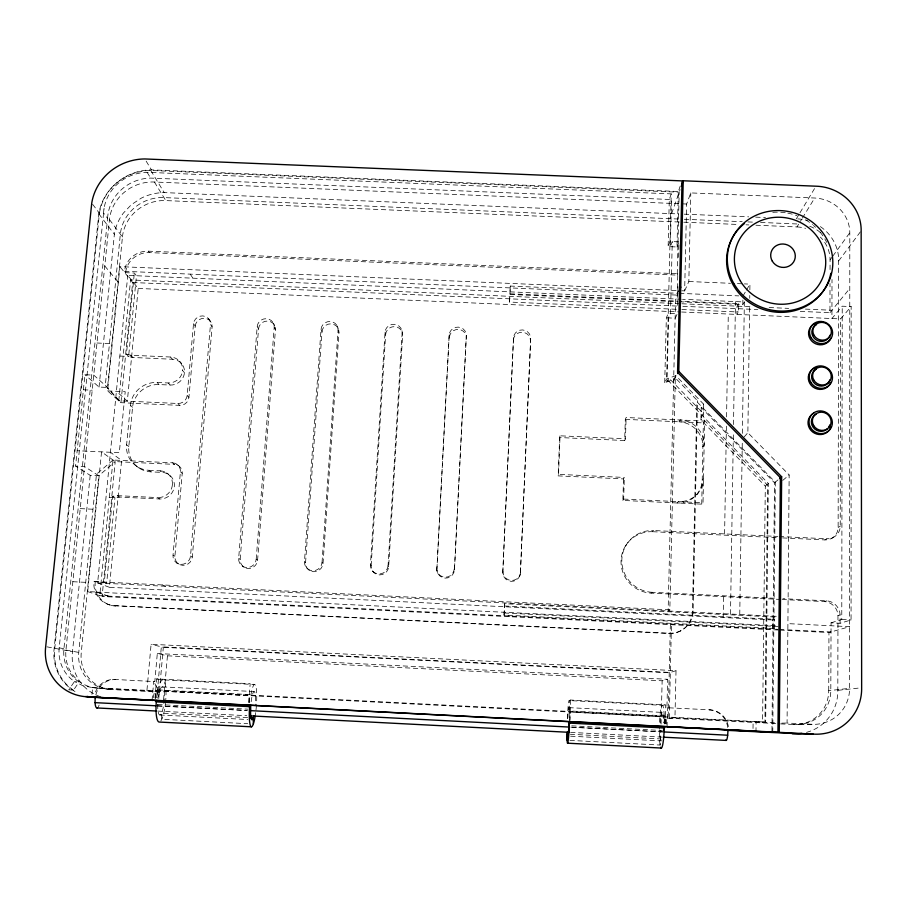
<?xml version="1.0" encoding="UTF-8"?>
<svg xmlns="http://www.w3.org/2000/svg" width="907" height="907" viewBox="0 0 907 907"><rect width="100%" height="100%" fill="white"/><g stroke="black" fill="none" stroke-linecap="round" stroke-linejoin="round"><path stroke-width="0.68" stroke-dasharray="4.54 3.4" d="M681.815 290.773L684.649 290.898L686.622 204.03L690.794 192.919L814.69 198.021A35.475 33.208 18.2 0 1 849.802 232.748L849.598 688.334A38.423 36.722 49.7 0 1 811.924 724.296L793.172 724.534A36.167 34.636 50.3 0 0 828.726 690.658L849.598 688.334M780.53 723.899L795.042 724.512A36.382 34.84 50.3 0 0 830.812 690.431L831.061 622.826L840.063 623.268L851.061 619.969L851.151 306.577L842.229 306.192L831.923 318.538L832.002 279.526M800.257 311.396L829.962 312.677L830.018 283.506M830.052 269.617L830.075 259.901A33.514 31.518 18.6 0 0 820.404 237.124M806.459 732.38A45.463 43.547 50.3 0 0 837.819 690.352L837.966 615.592A14.059 13.435 43.7 0 0 824.599 601.59L782.288 599.516M782.503 537.908L824.826 539.914A13.526 12.913 36.5 0 0 838.136 527.466L838.658 260.944A42.153 39.636 18.6 0 0 818.851 225.605M840.063 623.268L840.075 614.901A14.149 13.514 43.6 0 0 826.628 600.819L782.854 598.677M824.826 539.914L826.844 538.781A13.616 12.993 36.4 0 0 840.233 526.253L840.574 318.913L851.151 306.577M831.061 622.826L841.775 619.515L842.229 306.192M828.726 690.658L828.953 632.53L849.678 626.68L787.911 623.631M664.321 723.797L664.219 715.804A21.371 2.46 -88.6 0 0 661.849 705.748A21.371 2.46 -88.6 0 0 659.468 723.899M811.924 724.296L787.072 723.038L789.158 474.973L747.867 432.718L749.624 306.77M675.817 375.657L673.833 379.432L664.718 382.686L666.611 378.945L675.817 375.657L703.526 404.068L701.224 407.56L700.975 419.975L765.304 486.129L762.583 722.131L765.667 722.063L768.331 483.465L666.611 378.945L671.214 193.883L147.115 172.33A42.606 39.84 -22.9 0 0 103.591 213.009L107.604 218.36L63.921 648.732A38.015 36.178 -51.8 0 0 79.045 682.064L73.444 690.204L68.785 689.785L74.465 681.542A38.445 36.563 -51.7 0 1 59.193 647.847L104.078 208.236M678.572 219.029L163.963 197.59A40.588 38.094 -23.2 0 0 120.348 234.142L105.303 385.452L118.783 400.781L177.851 403.479A8.696 8.299 -30.8 0 0 187.171 395.463L193.52 323.754A8.594 8.163 -25.4 0 1 202.715 315.908A8.594 8.163 -25.4 0 1 210.481 324.502L212.091 326.837L192.295 557.045A8.889 8.548 -44.2 0 1 182.851 565.333A8.889 8.548 -44.2 0 1 174.915 556.206L182.239 473.273A8.753 8.39 -36.8 0 0 174.405 464.373L172.534 462.808L113.001 460.03L99.77 595.695L772.481 629.05L774.215 628.449L774.306 619.277L772.571 619.946L772.481 629.05L778.059 629.333M771.959 730.781L774.521 482.796L701.224 407.56M772.764 732.255L775.326 482.218L696.837 401.676L697.483 400.667L675.318 377.936L669.831 609.867L668.13 610.978L675.59 299.004L677.28 295.104L677.79 273.744L148.408 251.171A22.222 20.906 -25.4 0 0 124.508 271.306L125.597 272.667L134.327 273.041L136.435 275.751L128.624 356.451L132.932 357.483L172.432 359.251A13.412 12.755 -29.6 0 1 184.461 372.743A13.412 12.755 -29.6 0 1 170.085 385.056L159.065 384.557A24.738 23.571 -32.5 0 0 132.569 407.254L128.817 446.527A24.908 23.775 -35.5 0 0 151.004 471.867L162.138 472.388A13.673 13.083 -38.2 0 1 174.337 486.322A13.673 13.083 -38.2 0 1 159.723 498.986L119.497 497.081L114.951 497.739L106.017 497.308M753.025 728.491L753.116 721.643L756.098 721.564L755.985 731.257M739.761 614.493L742.311 440.462M742.414 433.399L744.341 301.963L682.552 299.299M749.738 298.278L749.783 295.455M749.862 289.798L749.93 284.129L744.375 283.891M730.509 614.039L733.4 431.653M733.514 424.589L735.464 301.589M738.491 303.675L737.04 306.147L736.903 314.412L738.355 311.985L738.491 303.675L679.23 301.113M679.298 301.77L742.822 304.514L742.924 297.473M723.196 617.52L723.559 595.786M724.602 533.917L726.416 425.383M726.564 416.925L728.287 314.037M623.517 478.93L622.86 500.437L701.746 504.145L703.016 502.807L704.626 421.097L626.113 417.526L625.308 419.351L624.674 440.519L559.63 437.537L558.145 475.88L623.517 478.93L624.311 477.445L558.553 474.372L558.145 475.88M669.831 609.867L93.954 581.568A23.469 22.392 -46.7 0 0 114.543 605.695L668.708 633.505A23.525 22.924 45 0 0 692.495 611.375L696.837 401.676M668.708 633.505L669.275 633.199A23.593 23.004 44.9 0 0 693.129 611.012L697.483 400.667M703.526 404.068L703.276 416.619L700.975 419.975M701.746 504.145L703.356 422.9L704.626 421.097M669.253 718.117L671.463 624.039L670.364 624.662L668.153 718.185L674.955 717.8L676.021 670.681L151.095 644.276L146.9 690.76L98.035 688.209A36.904 35.112 -51.9 0 1 65.939 650.058L109.464 219.585A41.79 39.126 -23.1 0 1 154.405 182.012L680.953 203.792M684.649 290.898L688.832 281.521L690.794 192.919M661.078 724.058L662.144 680.794L667.62 679.286L666.94 707.721L710 709.818A19.421 18.752 57.2 0 1 728.48 727.437M664.82 723.865L664.978 717.052L664.219 715.804L569.709 710.963A21.337 1.122 -87.9 0 0 568.848 701.156A21.337 1.122 -87.9 0 0 567.283 720.543M664.922 723.831L665.375 716.927M665.205 723.831L665.659 704.875L570.639 700.023L569.108 700.567L662.314 705.317L665.659 704.875M671.214 193.883L669.309 199.461L668.13 246.602L676.996 246.976L678.323 191.502L680.182 186.196M125.597 272.667A22.153 20.85 -25.4 0 1 149.417 252.6L677.223 275.116L679.196 192.193L150.766 170.482A50.894 47.617 -23 0 0 98.806 213.837L54.159 648.312A46.688 44.409 -51.9 0 0 77.991 693.163M667.053 726.79L667.507 707.653L666.94 707.721M677.484 305.342L677.778 292.644M677.812 291.238L677.983 284.186M678.617 257.384L678.98 241.863L670.024 241.489L668.13 246.602M664.718 382.686L666.339 317.813L668.244 313.414L677.28 313.799L675.296 318.21L666.339 317.813M622.86 500.437L623.665 499.077L624.311 477.445M624.674 440.519L625.479 438.818L626.113 417.526M569.687 721.711L570.208 712.052M569.913 720.317L570.639 700.023M558.553 474.372L560.05 435.813L625.479 438.818M520.414 572.975L530.686 338.606A8.594 8.31 2.3 0 0 522.466 329.933A8.594 8.31 2.3 0 0 513.509 337.846L502.807 572.124A8.821 8.775 30 0 0 511.219 581.342A8.821 8.775 30 0 0 520.414 572.975L530.686 338.606M676.214 309.287L509.541 302.065L510.29 286.056L678.085 293.278M502.807 572.124L513.509 337.846M774.215 628.449L504.043 615.105L504.451 606.001L504.734 603.722L778.217 617.168M504.043 615.105L504.734 603.722M509.541 302.065L509.893 294.458L677.88 301.714M510.29 286.056L509.927 293.8L677.824 301.056M454.452 569.777L466.323 335.771A8.582 8.299 -4.9 0 0 458.194 327.11A8.582 8.299 -4.9 0 0 449.192 335.012L436.902 568.927A8.809 8.764 -31.4 0 0 445.212 578.122A8.809 8.764 -31.4 0 0 454.452 569.777L466.323 335.771M436.902 568.927L449.192 335.012M388.661 566.58L388.06 565.605L402.13 332.937A8.571 8.276 -11.6 0 0 394.092 324.298A8.571 8.276 -11.6 0 0 385.033 332.189L370.441 564.755L371.156 565.73A8.821 8.707 -41.1 0 0 379.375 574.913A8.821 8.707 -41.1 0 0 388.661 566.58L402.629 335.227L402.13 332.937M371.156 565.73L385.634 334.479L385.033 332.189M322.042 562.408L338.084 330.125A8.571 8.242 -17.3 0 0 330.137 321.497A8.571 8.242 -17.3 0 0 321.033 329.377L304.469 561.546A8.9 8.707 -42.9 0 0 312.643 570.775A8.9 8.707 -42.9 0 0 322.042 562.408L323.039 563.394A8.843 8.662 -43 0 1 313.697 571.716A8.843 8.662 -43 0 1 305.568 562.544L304.469 561.546M323.039 563.394L338.957 332.427L338.084 330.125M305.568 562.544L322.008 331.679L321.033 329.377M256.193 559.211L274.209 327.314A8.582 8.208 -21.9 0 0 266.352 318.697A8.582 8.208 -21.9 0 0 257.191 326.565L238.666 558.361A8.923 8.651 -43.7 0 0 246.738 567.567A8.923 8.651 -43.7 0 0 256.193 559.211L257.588 560.22A8.866 8.605 -43.8 0 1 248.189 568.519A8.866 8.605 -43.8 0 1 240.162 559.37L238.666 558.361M257.588 560.22L275.445 329.626L274.209 327.314M248.722 702.449L250.173 683.697L156.673 678.924L154.882 699.002M249.108 702.494L249.255 695.612M249.255 702.54L249.765 695.794L250.956 694.649A21.201 3.367 -85.6 0 1 255.366 685.17A21.201 3.367 -85.6 0 1 256.477 704.58M240.162 559.37L258.54 328.878L257.191 326.565M172.534 462.808A8.809 8.435 -36.7 0 1 180.414 471.765L173.033 555.175A8.945 8.594 -44.1 0 0 181.015 564.358A8.945 8.594 -44.1 0 0 190.515 556.025L210.481 324.502M676.157 290.535L119.917 266.635L107.593 390.894L120.948 402.685L179.677 405.372A8.639 8.254 -30.8 0 0 188.928 397.402L195.22 326.089L193.52 323.754M163.555 699.887L167.444 655.806L157.308 653.528L154.802 681.588L114.463 679.434A19.228 18.299 -55.6 0 0 94.566 694.887M152.047 700.329L153.737 681.44L154.802 681.588M155.414 699.048L155.607 690.817M155.732 697.732L156.333 691.009L157.954 689.887A21.178 4.66 -84.9 0 1 163.895 680.511A21.178 4.66 -84.9 0 1 165.766 699.921M157.33 691.905L161.344 646.827L670.33 672.45M158.77 698.56L163.317 647.315L151.095 644.276M569.925 740.384L660.126 745.055L660.681 738.933L570.344 734.262M772.571 619.946L109.396 587.294L121.617 460.427L110.427 452.276M681.157 299.242L127.762 275.377L138.204 288.437L127.331 401.166L116.402 391.302M151.004 471.867L148.918 470.291A25.067 23.911 -35.4 0 1 126.606 444.793L130.404 405.304A24.886 23.707 -32.5 0 1 157.058 382.471L168.146 382.969A13.492 12.834 -29.6 0 0 182.613 370.589L184.461 372.72M96.732 592.033L110.801 597.044L96.732 592.033L87.696 591.579L101.55 451.867L115.212 461.595L174.405 464.373M109.396 587.294L97.627 582.929L127.762 275.377M118.783 400.781L130.574 279.934L680.488 303.709M91.936 694.399L92.593 687.597L83.07 685.805L74.465 681.542L79.045 682.064M778.433 630.025L102.106 596.489L115.212 461.595L98.784 475.744L90.19 475.336L75.587 466.096L84.941 374.727L93.738 375.124L107.536 387.436L120.948 402.685L132.626 282.508L119.917 266.635M112.638 496.31L114.951 497.739L106.652 583.371L104.271 582.475L112.638 496.31L117.218 495.653L157.693 497.58L159.723 498.986M119.86 356.054L128.624 356.451L126.436 354.206L134.327 273.041M98.035 688.209L112.241 689.66A35.543 33.888 -52.4 0 1 81.233 652.881L98.784 475.744L84.498 466.515L75.587 466.096M109.464 219.585L122.445 236.965L107.536 387.436L99.044 387.062L84.941 374.727M100.756 696.791A44.681 42.595 -52.4 0 1 72.492 651.691L90.19 475.336M99.044 387.062L114.373 234.335A48.853 45.872 -23.2 0 1 123.284 213.19L131.39 204.642L141.311 198.123A48.853 45.872 -23.2 0 1 164.201 192.601L678.617 213.939M92.605 204.268L99.419 213.27L54.76 648.278A46.745 44.466 -51.9 0 0 73.444 690.204M156.684 697.744L157.954 689.887L250.956 694.649M509.655 616.692L509.779 616.023M153.226 697.71L153.68 695.238A10.351 2.324 -84.9 0 1 156.435 690.408A10.351 2.324 -84.9 0 1 157.682 698.118M520.017 575.242L520.199 574.312M559.63 437.537L560.05 435.813M671.611 213.644L680.091 189.654M676.996 246.976L678.98 241.863M677.223 275.116L677.79 273.744M665.092 716.938L570.084 712.074M673.629 381.121L676.475 375.747M742.946 296.067L745.735 291.294M746.438 290.104L749.93 284.129M742.822 304.514L744.341 301.963M796.323 218.825L799.237 213.984M799.963 212.782L814.509 188.611M755.939 225.219L796.97 226.931L801.641 219.301M802.366 218.122L814.69 198.021M830.075 259.901L832.048 257.18M832.853 256.069L849.802 232.748M625.637 545.697L626.454 544.597M838.658 260.944L861.151 230.809M829.962 312.677L849.825 288.403M780.87 599.448L651.124 593.121A31.189 30.464 37.6 0 1 621.034 560.934A31.189 30.464 37.6 0 1 652.734 531.717L653.709 530.538L777.821 536.445M744.182 436.936L747.867 432.718M696.859 494.428L698.095 493.034M765.304 486.129L768.331 483.465M774.521 482.796L779.544 478.579M113.001 460.03L96.471 474.248L78.762 652.428A35.77 34.081 -52.3 0 0 109.94 689.433L159.337 692.12L153.737 681.44M782.707 480.427L789.158 474.973M651.124 593.121L652.099 592.294L777.208 598.405M692.495 611.375L693.129 611.012M838.136 527.466L840.233 526.253M831.458 538.463L833.51 537.318M680.42 630.955L681.021 630.648M824.599 601.59L826.628 600.819M837.966 615.592L840.075 614.901M676.021 670.681L669.23 672.79L163.317 647.315M837.819 690.352L861.65 687.744M710 709.818L709.297 709.886A19.364 18.696 57.3 0 1 727.72 727.437M781.777 723.128L787.072 723.038M99.419 213.27A50.951 47.674 -23 0 1 151.446 169.87L678.323 191.502M107.604 218.36A42.164 39.454 -23 0 1 150.653 178.089L671.52 199.551L670.341 246.704L672.268 241.579L670.5 313.505L668.584 317.915L666.996 381.87L668.913 378.117L703.333 413.479L701.032 416.869L767.605 485.302L764.941 722.255L753.116 721.643M682.37 203.848L686.622 204.03M684.218 214.165L748.683 216.841M755.69 217.136L765.497 217.544M684.229 219.267L742.198 221.682M747.856 221.92L753.502 222.147M760.576 222.442L798.75 224.04M122.445 236.965A40.361 37.89 -23.2 0 1 165.811 200.594L682.347 222.147M683.765 222.204L738.956 224.505M746.03 224.8L748.853 224.925M688.832 281.521L730.486 283.301M737.436 283.596L742.992 283.834M679.49 293.335L738.717 295.886M124.508 271.306L677.28 295.104M681.905 303.766L752.391 306.815M769.136 307.541L788.682 308.38M805.427 309.106L831.946 310.251M132.626 282.508L677.2 306.067M682.858 306.317L757.821 309.559M681.86 309.536L738.355 311.985M138.204 288.437L680.171 311.951M681.588 312.008L840.574 318.913M96.981 343.005L112.275 343.685M126.436 354.206L130.767 355.238L170.505 357.018A13.492 12.834 -29.6 0 1 182.613 370.589M83.399 389.795L92.208 390.203M107.593 390.894L125.211 391.699L119.305 452.695L77.163 450.734M625.308 419.351L703.356 422.9M148.918 470.291L160.131 470.824L162.138 472.388M623.665 499.077L703.016 502.807M779.226 536.513L826.844 538.781M652.734 531.717L781.097 537.84M80.235 508.623L95.847 509.371M93.954 581.568L104.271 582.475M72.843 581.716L88.603 582.487M97.627 582.929L780.054 616.477M841.775 619.515L851.061 619.969M504.451 606.001L774.306 619.277M96.72 592.158L777.118 625.728M504.315 612.996L778.127 626.51M779.453 629.401L831.027 631.941M779.839 630.093L828.953 632.53M114.543 605.695L669.275 633.199M157.308 653.528L667.62 679.286M167.444 655.806L662.144 680.794M162.319 686.86L254.153 691.553M568.848 707.641L662.144 712.403A14.251 1.633 -88.6 0 1 663.482 722.89M156.151 690.284L665.613 716.371M92.593 687.597L765.667 722.063M674.955 717.8L779.056 723.083M668.153 718.185L779.498 723.729M157.727 704.524L247.792 709.161M571.739 725.838L661.883 730.475M157.172 705.839L247.554 710.498M570.934 727.142L662.722 731.87M157.716 705.929L246.817 710.521M572.079 727.267L662.586 731.926M157.705 711.088L246.795 715.691M570.605 732.391L662.518 737.142M247.611 717.607L161.548 713.163L161.786 719.262L247.713 723.707M159.836 714.977L247.804 719.523M570.616 736.201L661.452 740.894M146.9 690.76L159.337 692.12M114.463 679.434L115.642 679.592A19.16 18.242 -55.6 0 0 95.813 695M156.673 678.924L162.931 679.853L254.686 684.536L250.173 683.697M46.983 646.838L72.492 651.691M65.939 650.058L81.233 652.881M59.193 647.847L63.921 648.732M108.704 604.618L109.894 605.003M87.696 591.579L102.106 596.489M162.387 584.936L165.425 586.262M176.74 562.975L178.6 563.961M173.033 555.175L174.915 556.206M190.515 556.025L192.295 557.045M117.218 495.653L119.497 497.081M242.441 566.172L243.915 567.136M156.14 690.885L249.64 695.669M136.9 466.447L139.054 468.046M160.131 470.824A13.752 13.163 -38.1 0 1 172.398 484.837L174.337 486.299M126.606 444.793L128.817 446.527M166.695 472.921L168.668 474.486M180.414 471.765L182.239 473.273M176.752 464.157L178.588 465.71M306.6 567.895L307.688 568.848M308.323 569.381L309.4 570.333M130.404 405.304L132.569 407.254M157.058 382.471L159.065 384.557M130.767 355.238L132.932 357.483M177.851 403.479L179.677 405.372M168.146 382.969L170.085 385.056M187.171 395.463L188.928 397.402M170.505 357.018L172.432 359.251M179.541 361.224L181.411 363.435M104.77 265.989L117.989 281.873M98.806 213.837L114.373 234.335M372.63 571.104L373.333 572.045M148.408 251.171L149.417 252.6M208.497 318.572L211.32 322.688M190.221 274.129L192.885 278.188M147.115 172.33L150.653 178.089M154.405 182.012L165.811 200.594M150.766 170.482L164.201 192.601M146.152 161.129L151.446 169.87M273.381 323.141L274.628 325.477M337.223 325.942L338.107 328.266M436.755 570.265L437.072 571.206M437.525 572.43L437.832 573.36M569.709 710.963L570.027 712.188M401.96 330.783L402.47 333.084M666.622 724.069L666.554 721.541A10.453 1.224 -88.6 0 0 665.455 716.462A10.453 1.224 -88.6 0 0 664.253 724.126M157.727 704.308L157.739 707.755A14.115 3.106 -84.9 0 0 160.652 714.557A14.115 3.106 -84.9 0 0 164.144 701.145M449.418 337.291A8.526 8.254 -4.9 0 1 458.375 329.434A8.526 8.254 -4.9 0 1 466.459 338.039M454.248 568.825A8.855 8.809 -30.9 0 1 444.94 577.215A8.855 8.809 -30.9 0 1 436.584 567.963M797.718 218.882A42.153 39.636 18.6 0 1 807.355 220.503M772.798 212.329A52.867 49.817 18 0 1 786.437 212.896M787.798 213.134A52.867 49.817 18 0 1 797.026 215.741M805.711 219.902A52.867 49.817 18 0 1 812.457 224.585M813.511 225.469A52.867 49.817 18 0 1 815.54 227.283M820.155 232.237A52.867 49.817 18 0 1 824.1 237.736M824.803 238.87A52.867 49.817 18 0 1 826.696 242.396M172.398 484.837A13.752 13.163 -38.1 0 1 157.693 497.58M115.722 606.08A23.401 22.324 -46.7 0 1 95.19 582.022M652.099 592.294A31.371 30.645 37.4 0 1 621.828 559.925A31.371 30.645 37.4 0 1 653.709 530.538M385.634 334.479A8.526 8.231 -11.7 0 1 394.636 326.633A8.526 8.231 -11.7 0 1 402.629 335.227M388.06 565.605A8.877 8.764 -40.8 0 1 378.707 573.995A8.877 8.764 -40.8 0 1 370.441 564.755M322.008 331.679A8.526 8.197 -17.4 0 1 331.055 323.844A8.526 8.197 -17.4 0 1 338.957 332.427M520.595 572.045A8.877 8.832 29.4 0 1 511.355 580.457A8.877 8.832 29.4 0 1 502.886 571.183M513.362 340.114A8.548 8.265 2.3 0 1 522.273 332.234A8.548 8.265 2.3 0 1 530.448 340.862M99.101 705.045A10.351 2.71 -84.4 0 1 98.387 706.644M796.97 226.931A33.514 31.518 18.6 0 1 805.552 228.36M809.747 226.262A33.706 31.688 18.5 0 1 820.495 232.611M258.54 328.878A8.526 8.163 -21.9 0 1 267.633 321.055A8.526 8.163 -21.9 0 1 275.445 329.626M195.22 326.089A8.537 8.118 -25.4 0 1 204.37 318.278A8.537 8.118 -25.4 0 1 212.091 326.837M256.375 705.941A21.201 3.367 -85.6 0 1 256.001 710.011M255.695 712.63A21.201 3.367 -85.6 0 1 255.139 716.349M660.126 745.055A21.371 2.46 -88.6 0 1 659.378 726.654M165.664 701.27A21.178 4.66 -84.9 0 1 160.482 721.337M567.748 718.242A14.217 0.748 -87.9 0 1 568.916 707.687A14.217 0.748 -87.9 0 1 569.131 720.509M251.171 701.735A14.138 2.245 -85.6 0 1 254.414 691.701A14.138 2.245 -85.6 0 1 255.286 705.827M660.319 722.992A14.251 1.633 -88.6 0 1 662.155 712.403M661.044 740.384A14.251 1.633 -88.6 0 1 660.137 730.294M158.385 696.973A14.115 3.106 -84.9 0 1 162.557 686.928A14.115 3.106 -84.9 0 1 164.235 699.932M680.137 419.975L679.014 421.789A24.546 23.763 24.1 0 1 702.891 446.709L704.149 445.031A24.693 23.899 24.1 0 0 680.137 419.975M678.255 501.639L677.144 502.988A24.682 23.945 27.5 0 0 702.222 479.973L703.492 478.499A24.829 24.081 27.4 0 1 678.255 501.639"/><path stroke-width="1.36" d="M813.171 734.092L779.26 732.346L781.653 476.753L678.799 371.371L683.232 180.776L815.96 186.196A44.885 42.005 18.1 0 1 861.151 230.809L861.65 687.744A48.638 46.461 49.6 0 1 813.171 734.092L792.344 733.718M727.992 729.954L727.686 735.214A10.465 1.655 -89.1 0 1 725.736 740.044M664.298 726.598L664.071 732.21A21.371 2.46 -88.6 0 1 660.659 747.243M156.367 700.499L156.027 706.054A21.178 4.66 -84.9 0 0 159.201 722.04L251.443 726.813M95.167 697.426L95.042 702.642A10.351 2.71 -84.4 0 0 97.639 707.641M567.113 740.237L567.521 734.126M568.916 725.691L569.857 721.7M681.429 185.844L683.232 180.776M663.289 730.543L665.137 726.586L755.985 731.257L752.991 731.223M678.776 291.657L680.76 287.077M677.642 373.559L678.799 371.371M779.544 478.579L781.653 476.753M667.053 726.79L772.764 732.255M724.682 729.931L728.604 729.954M771.948 732.198L779.26 732.346M87.809 696.814L777.945 732.278L780.383 477.74L677.563 372.358L682.041 180.89L144.825 158.952A51.96 48.536 -22.9 0 0 91.743 203.145L45.69 646.6A47.731 45.373 -51.6 0 0 87.809 696.814L154.757 700.363L156.276 701.871L249.595 706.666L249.357 710.85A21.201 3.367 -85.6 0 0 250.99 726.609A21.201 3.367 -85.6 0 0 255.139 716.349M155.301 700.408L664.854 726.598M727.267 730.373L798.296 733.729A45.463 43.547 50.3 0 0 801.833 733.344M664.241 727.992L569.415 723.117L569.233 727.323A21.337 1.122 -87.9 0 1 567.725 743.014A21.337 1.122 -87.9 0 1 566.988 732.448M95.042 702.642L155.755 705.771M250.377 710.635L569.517 727.074M664.139 731.949L727.686 735.214M96.902 707.948L156.287 711.02M249.618 715.827L569.199 732.323M663.935 737.21L726.156 740.418M250.434 717.743L253.257 717.891L253.348 724.001M567.555 743.196L661.271 748.048M152.047 700.329L152.898 700.397L94.169 697.347L95.416 697.449A46.688 44.409 -51.9 0 1 87.038 696.349M248.518 705.181L250.604 709.308M830.846 273.268A52.867 49.817 18 0 1 753.105 304.888A52.867 49.817 18 0 1 744.5 223.451M830.891 426.653A11.78 11.201 28.6 0 1 812.525 431.891A11.78 11.201 28.6 0 1 813.885 413.161M830.721 382.516A11.689 11.077 25.7 0 1 811.289 385.407A11.689 11.077 25.7 0 1 816.912 367.29M830.857 337.982A11.598 10.963 23.2 0 1 811.538 340.851A11.598 10.963 23.2 0 1 817.116 322.949M827.275 428.977A9.444 8.979 28.6 0 1 813.262 427.458A9.444 8.979 28.6 0 1 816.062 414.182M829.712 425.009A9.444 8.979 28.6 0 1 828.771 427.163M829.86 379.829A9.376 8.889 25.7 0 1 815.212 383.99A9.376 8.889 25.7 0 1 816.277 369.138M829.996 335.193A9.308 8.798 23.2 0 1 815.427 339.309A9.308 8.798 23.2 0 1 816.504 324.627M91.664 697.12A47.266 44.953 -51.8 0 1 85.575 696.497M569.086 721.757A14.217 0.748 -87.9 0 1 568.927 725.475L568.734 728.933A14.217 0.748 -87.9 0 1 567.453 731.858M253.881 715.68A14.138 2.245 -85.6 0 1 250.57 712.539L250.604 709.093A14.138 2.245 -85.6 0 1 250.82 705.408M734.273 284.231A53.037 49.964 17.9 0 0 825.642 287.632A53.037 49.964 17.9 0 0 780.281 210.594A53.037 49.964 17.9 0 0 734.273 284.231M740.395 280.977A45.906 43.253 17.9 0 0 819.497 283.97A45.906 43.253 17.9 0 0 780.269 217.261A45.906 43.253 17.9 0 0 740.395 280.977M772.288 261.125A12.369 11.644 17.9 0 0 793.602 261.998A12.369 11.644 17.9 0 0 783.081 244.006A12.369 11.644 17.9 0 0 772.288 261.125M813.613 425.485A9.478 9.013 28.6 0 0 829.848 426.211A9.478 9.013 28.6 0 0 821.776 412.175A9.478 9.013 28.6 0 0 813.613 425.485M813.851 380.158A9.41 8.911 25.7 0 0 829.984 380.861A9.41 8.911 25.7 0 0 821.957 367.006A9.41 8.911 25.7 0 0 813.851 380.158M814.078 335.375A9.342 8.821 23.1 0 0 830.132 336.066A9.342 8.821 23.1 0 0 822.15 322.382A9.342 8.821 23.1 0 0 814.078 335.375M810.563 427.492A11.814 11.235 28.6 0 0 830.789 428.387A11.814 11.235 28.6 0 0 820.733 410.916A11.814 11.235 28.6 0 0 810.563 427.492M810.813 382.3A11.723 11.111 25.7 0 0 830.925 383.173A11.723 11.111 25.7 0 0 820.926 365.906A11.723 11.111 25.7 0 0 810.813 382.3M811.073 337.631A11.644 10.997 23.2 0 0 831.061 338.481A11.644 10.997 23.2 0 0 821.118 321.429A11.644 10.997 23.2 0 0 811.073 337.631"/></g></svg>
